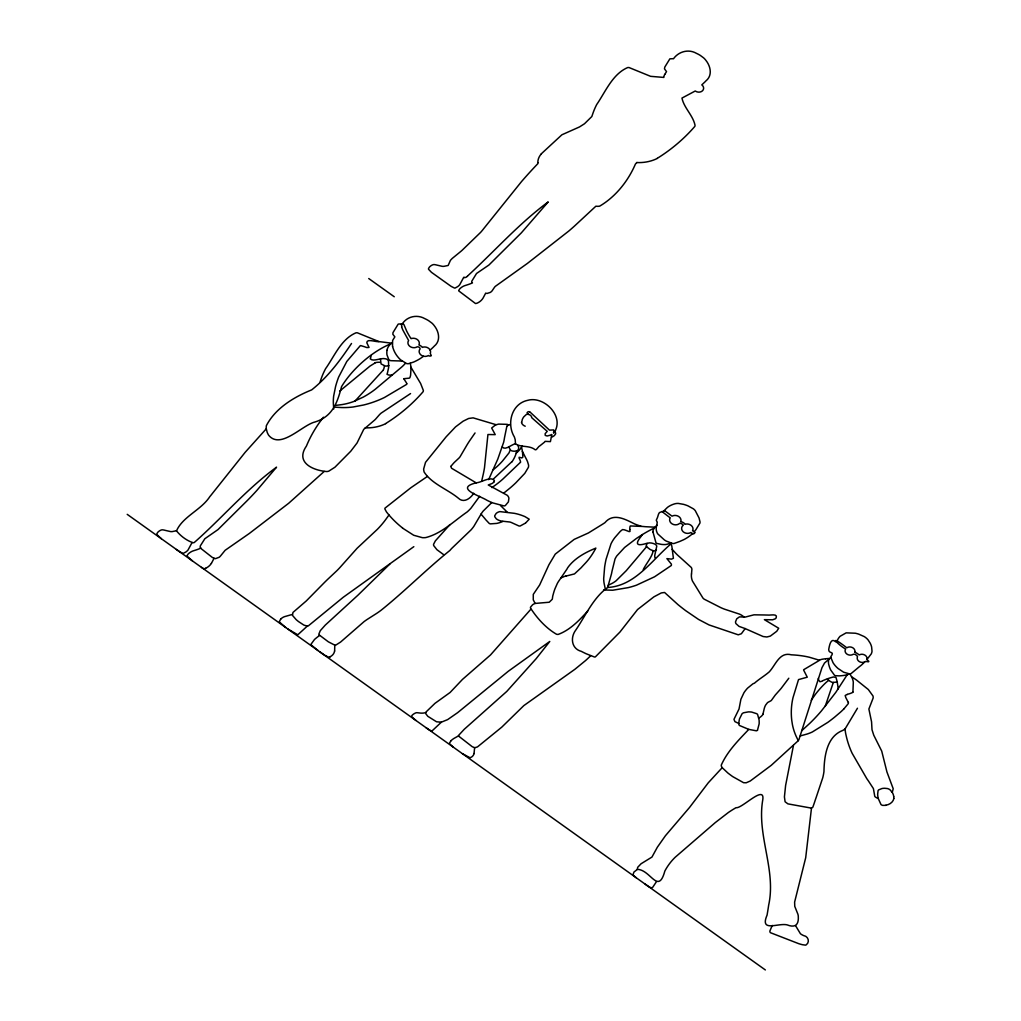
<?xml version="1.0" encoding="UTF-8"?>
<svg xmlns="http://www.w3.org/2000/svg" width="1021" height="1021" viewBox="0 0 1021 1021"><rect width="100%" height="100%" fill="white"/><g stroke="black" fill="none" stroke-linecap="round" stroke-linejoin="round"><path stroke-width="1.5" d="M521.718 422.337L522.293 419.542A18.863 15.506 7.7 0 1 523.76 416.887L526.313 414.513A2.795 2.297 7.7 0 1 528.214 414.347L528.406 414.398A4.837 3.982 7.7 0 1 530.678 415.534L531.367 416.377A3.676 3.025 7.7 0 1 531.647 417.615L547.23 431.347L545.125 433.708L545.265 435.405L547.167 435.993L550.255 435.188A10.81 8.895 7.7 0 0 551.468 434.525L552.042 434.933A2.578 2.119 7.7 0 0 551.621 435.661L550.408 441.621L545.125 441.34A3.803 3.127 7.7 0 0 544.525 442.144L539.471 446.151A2.591 2.131 7.7 0 0 538.705 446.726L536.382 449.495A2.527 2.08 7.7 0 1 535.259 449.802C529.452 445.028 521.399 447.734 515.363 443.816C511.572 444.365 505.318 450.81 502.294 446.981M854.845 652.113A20.969 17.242 7.7 0 1 859.184 654.946A4.952 4.071 7.7 0 1 864.838 655.061A4.952 4.071 7.7 0 1 866.931 659.489L868.82 661.327A3.357 2.757 7.7 0 1 868.514 661.812L865.566 661.442A4.952 4.071 7.7 0 1 859.593 661.748A4.952 4.071 7.7 0 1 857.385 657.026A1.825 1.506 7.7 0 0 857.334 656.171L855.241 654.308L853.262 654.257A4.952 4.071 7.7 0 1 846.996 654.142A4.952 4.071 7.7 0 1 845.605 649.024C837.577 644.596 827.521 632.982 846.83 647.786A4.952 4.071 7.7 0 1 852.561 647.646A4.952 4.071 7.7 0 1 854.845 652.113M401.598 326.911A3.548 2.91 7.7 0 0 401.432 324.818A3.586 2.948 7.7 0 0 400.411 323.912L398.203 324.091L392.996 332.604L392.855 334.288L394.846 336.866L393.085 339.687A7.594 6.241 7.7 0 0 392.6 340.644L392.523 346.4M857.461 708.229L845.286 728.598A9.074 7.453 7.7 0 1 842.44 730.564C826.665 736.792 824.253 756.599 823.96 771.557A86.083 70.768 7.7 0 1 822.747 777.785L816.073 797.733A189.102 155.473 7.7 0 0 814.464 802.519L812.818 807.228L811.478 808.134L805.697 857.742L794.619 902.105L794.759 906.354L797.886 914.178A13.503 11.103 7.7 0 1 798.282 916.309C798.869 924.707 795.372 928.153 787.089 924.86C778.002 922.729 759.535 932.747 767.065 915.11A563.35 463.151 7.7 0 0 768.685 905.053C776.407 869.637 756.548 835.42 762.776 799.749C765.15 784.026 741.667 809.04 736.039 807.675A127.319 104.665 7.7 0 0 728.432 812.448L715.3 822.581L675.213 857.232A70.219 57.725 7.7 0 0 670.478 862.451A74.074 60.89 7.7 0 0 664.837 871.079C658.2 895.238 650.683 869.598 637.283 869.356L637.691 867.314L641.06 863.766L651.96 857.066L657.345 847.226L665.462 835.688L689.532 807.471L708.255 782.813L722.192 767.69L721.477 766.401A4.326 3.561 7.7 0 1 721.298 765.074C727.373 751.316 738.515 740.174 748.789 729.39L756.319 730.806A2.476 2.042 7.7 0 0 757.467 730.257M334.646 651.028L334.684 649.037A69.76 57.355 7.7 0 1 334.811 645.872L334.875 645.144M893.732 798.511L893.771 796.865M474.612 747.691L474.038 753.524M387.227 373.928L388.337 368.938A93.651 76.996 7.7 0 0 388.656 367.203L388.503 360.872M530.831 609.256L490.514 654.946L462.475 679.412L450.108 692.468L434.984 703.341L425.897 712.109L425.719 713.615L427.799 716.308L436.541 721.783L441.314 722.179L447.632 719.614L457.689 712.62L508.33 671.244L549.783 641.456L536.165 658.673L506.773 691.434L464.3 729.236L458.595 735.375A1.71 1.404 7.7 0 0 458.659 736.141L472.315 746.759L474.842 747.704L477.458 746.925L501.783 727.143L523.837 705.6L574.861 669.317L585.531 660.587A199.835 164.304 7.7 0 0 590.649 655.776M386.997 350.369L386.87 351.415A23.879 19.629 7.7 0 0 386.959 354.81L388.733 359.43A4.237 3.484 7.7 0 0 390.737 360.668L397.335 360.885A21.645 17.804 7.7 0 1 400.589 361.064L402.274 361.268M384.394 365.926L384.317 366.437A16.936 13.924 7.7 0 1 383.156 370.393M828.707 659.553L828.516 661.008A15.379 12.648 7.7 0 0 828.631 664.161L829.499 667.121A41.376 34.012 7.7 0 0 830.673 669.955L834.527 675.277A3.382 2.782 7.7 0 0 835.497 675.685L839.045 675.864A48.064 39.513 7.7 0 0 844.099 675.404L847.162 674.817A6.343 5.207 7.7 0 0 848.681 674.154L850.212 673.783M553.803 432.942L555.45 430.517A6.662 5.475 7.7 0 0 555.781 429.599C562.443 414.118 543.121 395.969 527.844 400.296C511.47 403.614 506.442 423.894 514.329 436.886A50.769 41.746 7.7 0 1 515.209 439.77L515.49 443.739M691.511 573.955L691.906 569.195A7.696 6.33 7.7 0 0 691.319 567.497L679.348 556.662A44.911 36.922 7.7 0 1 675.889 553.395L672.201 549.362M852.905 691.83L852.994 690.375A23.381 19.22 7.7 0 1 853.02 689.634L853.301 682.347A20.331 16.719 7.7 0 0 851.999 677.625L849.842 673.809M481.721 480.955L483.38 473.667A213.593 175.599 7.7 0 0 484.49 467.771L487.936 434.512L495.236 434.64L491.663 428.016L495.568 424.902L498.605 424.111L507.08 424.34A2.348 1.927 7.7 0 1 507.705 424.557L508.535 425.081M793.445 745.496L785.608 785.494L784.422 796.878L785.098 801.779L787.931 803.872L811.478 808.134M822.467 680.879A22.13 18.199 7.7 0 1 823.526 680.356L826.538 679.118A65.14 53.564 7.7 0 1 832.715 677.165A22.653 18.62 7.7 0 1 833.455 676.987L835.944 677.357L837.194 681.722A11.601 9.534 7.7 0 1 835.65 682.181L833.327 682.449L825.198 706.366M745.177 628.591L739.025 626.384L735.962 623.64A5.067 4.161 7.7 0 1 735.528 621.789L736.741 618.803L739.459 616.875L745.177 617.092L753.996 614.821L764.627 614.974A56.321 46.302 7.7 0 0 767.447 615.038C769.757 615.561 778.028 613.187 776.202 617.782A5.641 4.646 7.7 0 1 775.245 618.815L772.655 619.798L764.384 619.658L778.704 628.247L776.751 631.272L770.345 636.096L766.86 636.989L763.095 636.517L745.177 628.591L741.374 633.735L738.247 634.82L709.046 624.929L698.581 619.453L685.665 610.647A244.045 200.639 7.7 0 1 677.995 604.636L664.582 592.474L661.289 592.933L653.938 596.826L637.551 609.55L619.913 632.088L595.358 656.886A2.195 1.812 7.7 0 1 594.413 656.988L586.08 653.721A148.007 121.678 7.7 0 1 581.294 651.347C571.377 648.743 570.126 637.41 575.818 630.008C585.595 615.689 593.303 597.693 607.635 587.496L611.4 574.172A77.787 63.953 7.7 0 0 612 571.275L615.012 559.061A32.251 26.508 7.7 0 1 616.812 555.896L624.597 547.473L636.211 538.603A197.142 162.071 7.7 0 1 641.813 534.94L642.758 534.353A119.278 98.067 7.7 0 1 651.832 529.274L654.384 528.036M380.425 358.971L381.088 363.948L385.364 366.041A8.564 7.032 7.7 0 0 388.886 365.607M320.147 381.803L321.156 378.817A99.93 82.152 7.7 0 1 325.571 368.709C334.403 356.278 341.142 339.087 355.921 332.846A6.037 4.965 7.7 0 1 357.337 332.795L378.919 341.588L391.528 343.158M192.063 542.559L187.953 550.128A17.255 14.192 7.7 0 1 186.013 551.889L183.397 553.293A1.812 1.493 7.7 0 1 182.759 553.28L179.683 551.748A51.969 42.729 7.7 0 1 178.56 550.983L176.403 549.464M762.993 714.024L764.193 708.816A20.969 17.242 7.7 0 1 765.622 705.09L767.371 702.818A6.152 5.054 7.7 0 1 768.086 702.269L770.74 700.878A5.564 4.582 7.7 0 0 771.404 700.38L774.543 696.041A27.861 22.909 7.7 0 1 775.36 694.944L779.457 690.336A86.913 71.457 7.7 0 0 781.282 688.231L788.812 678.225M662.131 511.559L659.489 512.568A9.968 8.194 7.7 0 0 658.443 514.405L657.537 517.353A9.789 8.04 7.7 0 1 657.256 518.017L656.286 520.212L656.937 521.693A15.085 12.405 7.7 0 1 657.243 522.063L656.822 525.343A11.473 9.431 7.7 0 0 656.426 526.619A13.694 11.257 7.7 0 0 657.154 532.809A12.035 9.904 7.7 0 0 657.715 533.843L664.467 539.994A45.128 37.101 7.7 0 0 666.203 541.066L672.686 543.504A6.368 5.245 7.7 0 0 674.115 543.478L679.973 541.372A39.819 32.736 7.7 0 1 681.16 540.824L682.73 540.135A29.596 24.325 7.7 0 0 685.142 538.948L685.602 538.68A48.561 39.921 7.7 0 0 691.728 534.391L692.646 533.6M401.1 324.525L402.057 323.708A1.812 1.493 7.7 0 1 402.682 323.695L403.92 324.55L406.728 331.2A107.894 88.712 7.7 0 0 408.566 334.62L408.898 335.22A57.584 47.349 7.7 0 0 411.08 338.653A5.73 4.709 7.7 0 1 417.487 339.674A5.73 4.709 7.7 0 1 418.929 344.958L419.337 345.111A6.203 5.092 7.7 0 1 420.767 345.902A8.066 6.637 7.7 0 1 421.928 346.91L422.311 347.357A5.73 4.709 7.7 0 1 428.603 348.301A5.73 4.709 7.7 0 1 430.275 353.419L431.296 355.602A2.769 2.272 7.7 0 1 430.811 355.997L429.496 356.048A4.058 3.344 7.7 0 1 428.475 355.499A5.73 4.709 7.7 0 1 420.984 355.002A5.73 4.709 7.7 0 1 420.154 348.812L419.784 347.906A2.374 1.953 7.7 0 0 419.261 347.37L419.031 347.217A2.935 2.412 7.7 0 0 418.151 346.872L417.244 346.795A5.73 4.709 7.7 0 1 409.97 346.464A5.73 4.709 7.7 0 1 408.617 340.504L403.027 330.357A33.923 27.899 7.7 0 1 402.351 328.839L401.636 326.911M488.651 479.64L497.827 459.016L503.621 442.348A64.923 53.373 7.7 0 0 504.463 437.894L506.837 426.344M837.233 640.652L837.858 639.376A18.595 15.277 7.7 0 1 840.079 636.3L846.179 632.854L855.356 633.224A31.179 25.64 7.7 0 1 858.635 634.105L864.251 636.594A15.966 13.133 7.7 0 1 868.105 639.925L870.262 643.294A24.491 20.126 7.7 0 1 871.628 646.995L872.011 651.168A11.754 9.661 7.7 0 1 871.258 653.887L866.931 659.489M656.452 881.672L652.738 887.262A3.089 2.54 7.7 0 1 652.215 887.543L651.896 887.657A1.748 1.429 7.7 0 1 651.092 887.708L649.688 887.185A22.653 18.62 7.7 0 1 647.786 885.986L645.234 884.186M655.035 557.938L654.844 557.07A8.168 6.713 7.7 0 1 654.818 555.079L656.771 546.197A4.212 3.471 7.7 0 0 655.227 544.27C652.598 542.866 645.846 541.347 646.344 546.044M214.014 558.372L211.411 563.401M772.246 925.422L769.885 931.012A4.02 3.305 7.7 0 0 769.936 931.714L770.013 932.02A2.348 1.927 7.7 0 0 770.447 932.696L798.767 943.685A65.191 53.59 7.7 0 0 802.417 944.706L805.416 945.127A1.8 1.48 7.7 0 0 806.105 944.923C810.138 942.243 808.338 936.206 803.667 935.593A20.905 17.191 7.7 0 1 801.268 934.343L801.064 934.177A5.131 4.212 7.7 0 1 800.375 933.641L795.691 925.894M473.693 493.258C470.681 498.337 463.776 503.544 458.352 498.171C447.568 489.276 431.755 483.865 424.123 472.021A21.007 17.268 7.7 0 1 423.651 469.009L425.527 462.334L446.139 436.822L455.532 426.893L463.138 421.188L468.626 418.482L473.119 417.857L496.002 424.685M847.162 674.817L835.803 692.366L821.586 710.718A253.91 208.756 7.7 0 1 819.442 713.207A212.585 174.77 7.7 0 1 809.653 723.455L801.715 730.717M893.771 796.865A14.409 11.856 7.7 0 0 892.252 792.398L893.209 788.748L886.93 771.94L881.723 751.111L873.759 735.209L872.011 729.734L871.564 721.834L868.884 709.021L873.121 698.096A7.709 6.343 7.7 0 0 872.981 695.977L868.309 689.52L856.504 680.05A88.661 72.899 7.7 0 0 851.629 676.834M479.666 496.283L470.987 508.177A63.915 52.556 7.7 0 1 467.21 511.904C453.924 521.029 441.761 533.511 425.783 537.569A15.57 12.801 7.7 0 1 422.337 537.659L413.709 535.259L402.542 528.099M643.217 569.629C645.987 563.847 652.917 555.794 653.044 550.613M509.02 446.585L509.211 447.568A8.308 6.828 7.7 0 0 510.347 449.648L508.994 452.928L502.523 460.994A111.672 91.813 7.7 0 1 500.43 463.266A72.363 59.499 7.7 0 1 495.402 467.975L493.296 469.686M811.248 700.227L815.651 693.986A143.859 118.27 7.7 0 1 822.007 686.533L822.722 685.78A68.19 56.066 7.7 0 1 826.436 682.168L828.695 680.254M383.028 370.342L355.129 400.959M664.773 74.431L666.522 71.61L664.467 68.841L664.837 67.003L669.878 58.835L672.801 58.695A6.049 4.977 7.7 0 0 673.439 58.822C678.582 51.497 688.588 48.74 696.488 53.373A29.443 24.21 7.7 0 1 700.329 55.428L703.52 57.789A17.893 14.715 7.7 0 1 705.868 60.328C710.667 66.25 712.696 75.592 705.881 80.94A60.086 49.391 7.7 0 1 704.771 82.088L701.81 84.871A5.079 4.186 7.7 0 1 702.448 90.831A5.079 4.186 7.7 0 1 695.263 90.984L681.964 98.08C683.968 107.894 692.889 115.207 695.02 125.162A5.207 4.275 7.7 0 1 694.816 126.413C684.198 138.716 671.18 149.742 657.282 158.319M388.975 515.005L385.159 520.289A115.45 94.915 7.7 0 1 377.336 529.35L357.108 548.264L339.942 567.51A110 90.435 7.7 0 1 336.675 570.892L327.894 579.137A218.507 179.645 7.7 0 0 324.563 582.391L306.249 600.973L292.95 612.46L292.504 615.421L296.192 619.645A62.485 51.369 7.7 0 0 298.553 621.598L303.875 625.094L307.193 626.077A3.165 2.591 7.7 0 0 308.265 625.924L343.273 597.247L413.837 546.669M475.046 432.955L469.469 441.021A132.258 108.737 7.7 0 0 465.933 446.751L460.063 456.77A24.466 20.114 7.7 0 1 458.914 458.123L454.498 462.245A29.89 24.568 7.7 0 0 453.005 463.853L452.303 464.683A26.189 21.53 7.7 0 1 451.652 465.423A10.031 8.245 7.7 0 1 451.231 465.831L450.95 466.087A8.232 6.764 7.7 0 0 450.695 466.316L451.614 468.269L476.143 482.831C481.529 482.601 490.527 475.875 494.368 480.47A3.867 3.178 7.7 0 1 493.666 482.32M351.518 343.477C340.057 360.617 327.907 377.004 311.66 389.894C293.895 397.041 275.351 408.272 266.379 425.642A16.374 13.464 7.7 0 0 266.315 428.948L267.17 432.228A22.692 18.659 7.7 0 0 268.702 435.303C280.686 449.853 302.305 424.902 315.119 421.954C332.808 416.428 337.402 402.351 341.563 386.614C352.028 369.257 371.848 351.556 390.749 343.822M553.471 432.751L554.084 430.479A1.417 1.161 7.7 0 0 553.573 429.918L549.477 430.135L529.72 411.769M587.892 610.8C579.622 620.079 570.114 630.034 558.27 634.386A4.965 4.071 7.7 0 1 556.56 634.271C546.056 628.234 536.944 618.113 530.473 607.993A3.471 2.859 7.7 0 1 530.588 607.087L532.63 604.738A11.895 9.776 7.7 0 1 535.106 603.437L549.221 602.237L552.208 599.34A10.427 8.576 7.7 0 0 552.438 598.344L552.578 597.17A19.246 15.826 7.7 0 1 552.795 595.868L553.918 591.835A121.946 100.249 7.7 0 1 554.926 588.887L557.351 583.399A40.266 33.106 7.7 0 1 559.444 580.107L567.012 569.003A24.325 19.999 7.7 0 1 567.714 567.702C574.325 558.347 585.403 552.387 595.856 548.111A98.973 81.361 7.7 0 1 589.104 558.768A75.107 61.745 7.7 0 1 585.646 562.865L582.442 566.285A92.758 76.256 7.7 0 0 581.217 567.663L574.491 573.917L565.953 576.086M646.344 546.044A2.999 2.463 7.7 0 0 646.574 546.707L626.269 570.662L616.161 580.719A29.992 24.657 7.7 0 1 612.179 583.336L608.235 585.288M511.827 461.76L493.475 478.938M402.44 323.67C407.264 316.319 417.257 314.277 424.8 318.641A29.443 24.21 7.7 0 1 428.654 320.696L431.845 323.044A17.893 14.715 7.7 0 1 434.193 325.597C438.992 331.506 441.021 340.848 434.206 346.196A60.086 49.391 7.7 0 1 433.095 347.344L430.135 350.126M280.686 619.134L279.486 621.317A2.642 2.17 7.7 0 0 279.575 622.134L285.714 627.507M541.321 153.788L561.907 134.785L579.52 126.923L584.484 123.758L591.823 116.534L593.099 112.833A96.536 79.37 7.7 0 1 596.685 104.563C605.542 91.673 612.523 74.112 627.609 67.59A6.037 4.965 7.7 0 1 629.025 67.539L650.594 76.333L663.841 77.43A9.368 7.696 7.7 0 1 664.735 74.418M664.007 510.742L666.713 508.113A11.218 9.227 7.7 0 1 667.862 507.092L668.832 506.429A23.241 19.118 7.7 0 1 673.669 504.17L675.162 503.723A10.261 8.436 7.7 0 1 678.365 503.43L683.547 504.348A32.966 27.108 7.7 0 1 687.975 505.867L693.336 508.79A11.818 9.712 7.7 0 1 695.275 510.679L699.04 517.941L700.036 521.935A7.951 6.547 7.7 0 1 699.908 523.122L695.914 529.669A32.493 26.725 7.7 0 1 694.089 531.788L693.693 531.494A8.347 6.866 7.7 0 0 692.557 530.729A5.705 4.684 7.7 0 0 691.255 525.483A5.705 4.684 7.7 0 0 684.912 524.309A4.084 3.357 7.7 0 0 683.649 522.829A8.985 7.389 7.7 0 0 680.816 521.591M656.899 525.164L654.869 527.474A10.491 8.627 7.7 0 0 652.776 531.992M441.378 722.166L432.011 730.972A1.442 1.187 7.7 0 1 431.487 730.972L429.011 729.747A43.354 35.646 7.7 0 1 428.041 729.096L426.051 727.705M266.302 428.782L245.155 452.329L212.049 493.883A74.724 61.439 7.7 0 1 209.841 496.602C201.175 510.066 182.836 516.447 176.505 530.856C180.551 535.999 186.677 540.607 193.007 542.713A2.744 2.259 7.7 0 0 194.207 542.559C222.093 518.004 246.278 489.301 276.551 467.171L256.947 490.335A388.35 319.279 7.7 0 1 247.159 500.673L218.009 529.58L204.838 538.743L200.358 545.814L200.129 547.141L201.558 548.992L212.457 557.53L215.431 558.678L219.183 557.262A9.853 8.104 7.7 0 0 220.625 555.845L225.143 550.293L249.354 533.447L288.688 503.264L324.231 471.434M493.679 482.32L492.364 483.341A7.517 6.177 7.7 0 1 491.063 483.903L488.28 484.975L507.271 495.313A6.956 5.718 7.7 0 1 508.917 498.222L508.394 501.898L505.331 505.548A3.42 2.821 7.7 0 1 504.055 505.931L492.454 502.817A68.598 56.397 7.7 0 1 486.698 500.137C480.24 495.989 454.115 488.204 476.258 482.831M864.634 661.991L864.238 662.387A70.028 57.572 7.7 0 1 862.426 664.186L862.094 664.492A27.758 22.819 7.7 0 1 860.907 665.513L859.299 666.764A39.755 32.685 7.7 0 0 857.691 668.079L851.182 673.503A3.037 2.489 7.7 0 1 850.212 673.783M405.579 363.221L403.372 365.48A51.369 42.231 7.7 0 1 400.934 367.7L375.103 389.397A100.415 82.561 7.7 0 1 363.45 397.003L354.032 401.393A55.402 45.549 7.7 0 1 342.137 404.571L335.73 405.388M843.908 708.88L848.017 703.941A3.089 2.54 7.7 0 0 848.374 702.371M307.347 626.077L297.8 634.781L287.705 628.936M467.452 276.244L468.18 275.491A29.481 24.236 7.7 0 1 468.818 274.84C495.236 250.464 519.127 223.459 548.226 201.916L521.348 232.852L488.919 265.026L476.526 273.488L471.779 281.222A1.876 1.544 7.7 0 0 471.817 281.885L471.944 282.192A5.067 4.161 7.7 0 0 472.468 282.919L470.77 283.608A54.394 44.72 7.7 0 1 467.044 284.923L464.619 285.701A11.193 9.202 7.7 0 0 463.598 286.135L462.921 286.48A16.336 13.426 7.7 0 0 459.795 288.815L458.735 290.436A1.774 1.455 7.7 0 0 458.761 290.908L475.403 303.454A1.315 1.085 7.7 0 0 475.85 303.505L477.305 303.097A15.315 12.584 7.7 0 0 483.035 298.119L485.702 293.116A3.65 2.999 7.7 0 0 487.106 293.435L490.297 292.414A9.661 7.938 7.7 0 0 492.096 290.845L494.483 287.322A12.737 10.478 7.7 0 1 495.351 286.339L527.398 263.418L568.774 231.052A359.328 295.426 7.7 0 0 574.453 226.088L595.907 206.178A9.049 7.441 7.7 0 0 599.684 206.14C615.65 196.734 628.106 181.087 635.407 164.1A21.62 17.765 7.7 0 1 635.93 163.475L636.874 162.467M389.958 563.924L357.912 595.217L325.265 625.107L320.275 630.697L318.833 634.169A2.489 2.055 7.7 0 0 319.05 634.82L328.341 641.813L334.773 645.132A2.591 2.131 7.7 0 0 335.794 645.093L340.555 642.081L364.127 621.572A86.44 71.074 7.7 0 1 367.113 619.479L376.558 613.455A114.007 93.728 7.7 0 0 380.948 610.367C404.661 591.363 427.072 568.723 449.904 550.447A53.475 43.967 7.7 0 1 451.895 548.239L471.077 529.848A55.874 45.932 7.7 0 0 473.859 526.338L481.504 513.372A43.648 35.888 7.7 0 1 483.112 511.138L491.79 502.536M450.937 740.787L449.534 743.084A2.387 1.965 7.7 0 0 449.661 743.85L453.362 747.206M671.601 543.363C651.87 559.929 635.483 585.875 607.635 587.496M757.467 730.257L759.152 723.851A52.071 42.818 7.7 0 0 759.088 719.958L757.608 714.483A4.582 3.765 7.7 0 0 756.816 713.73L751.622 712.058A19.105 15.711 7.7 0 0 748.355 711.892L743.633 712.76A6.42 5.284 7.7 0 0 742.063 713.768L739.498 718.912A37.866 31.128 7.7 0 0 738.847 723.136L738.962 724.693A2.591 2.131 7.7 0 0 739.446 725.472L748.789 729.39M830.915 657.498L824.509 663.05L821.982 667.657L798.945 739.549A10.312 8.487 7.7 0 1 798.154 740.799L771.263 765.316L750.244 781.014L746.172 782.788L743.582 782.699L732.721 776.611A124.192 102.1 7.7 0 1 727.871 772.999L722.128 767.613M449.967 524.564L435.354 540.888L433.568 544.308A4.505 3.714 7.7 0 0 433.721 545.61L436.924 549.694L443.714 554.709M423.498 356.316L419.695 358.933A57.495 47.272 7.7 0 1 413.492 362.11L408.477 363.693A4.977 4.097 7.7 0 1 406.524 363.527L400.551 359.813A32.136 26.418 7.7 0 1 392.6 346.387M516.281 453.069L516.639 452.762A30.068 24.721 7.7 0 0 522.203 446.075M525.764 522.867L529.21 519.179L524.947 516.613A48.076 39.525 7.7 0 0 519.702 514.673L518.91 514.431A38.492 31.651 7.7 0 0 514.38 513.333L499.945 511.61A6.547 5.373 7.7 0 0 498.631 511.968L497.827 512.312A8.257 6.79 7.7 0 0 496.091 513.525L494.764 515.656A3.395 2.795 7.7 0 0 494.789 516.754L496.346 518.885A11.129 9.151 7.7 0 0 503.583 521.323L509.811 522.012A9.763 8.028 7.7 0 1 511.368 522.522L518.872 525.943A3.842 3.152 7.7 0 0 520.187 525.994L525.432 523.122M503.698 493.156L509.9 488.153A151.146 124.268 7.7 0 0 515.86 482.78L524.794 473.361L528.393 467.324A9.24 7.594 7.7 0 0 528.559 465.04L527.538 461.658A82.139 67.526 7.7 0 0 526.696 459.782L522.382 451.422M339.648 391.158L369.959 366.118L375.154 362.889M491.918 487.617L496.436 484.35A108.647 89.325 7.7 0 0 502.855 479.079L520.072 462.653A2.042 1.672 7.7 0 0 520.595 462.219L520.391 461.122A15.392 12.66 7.7 0 0 519.561 459.067L519.332 458.582A19.029 15.647 7.7 0 1 519.115 458.148L519.115 457.268L521.016 457.714A8.104 6.662 7.7 0 0 521.833 457.957L522.892 457.089L522.522 452.405A47.872 39.36 7.7 0 0 521.986 449.176L521.463 447.351M410.557 393.57L381.05 413.186A30.451 25.04 7.7 0 0 379.225 414.973L375.613 419.108A25.066 20.599 7.7 0 1 374.184 420.448L363.731 429.356L357.056 442.986L350.726 451.269L334.926 467.222L328.775 471.153A7.747 6.368 7.7 0 1 326.707 471.549C312.873 470.4 295.018 462.539 306.428 446.049A164.1 134.912 7.7 0 1 323.466 417.206M427.378 476.462L410.901 487.719L384.994 508.139A2.795 2.297 7.7 0 0 384.891 508.994L386.474 511.929A97.825 80.429 7.7 0 0 402.619 528.036M637.346 869.445L634.003 871.998L632.994 874.601A2.297 1.889 7.7 0 0 633.211 875.201L636.185 877.728M821.752 681.262L819.978 681.747L818.791 680.28A8.589 7.07 7.7 0 1 818.383 678.774L818.344 678.314M385.606 423.575C399.492 414.998 412.535 403.997 423.128 391.681A5.207 4.275 7.7 0 0 423.345 390.418L420.614 383.475L410.889 367.152A28.945 23.789 7.7 0 0 410.48 364.267L410.276 363.336M458.569 735.847L453.924 738.451A22.322 18.352 7.7 0 0 450.925 740.774M825.593 658.775L823.59 659.03A14.575 11.984 7.7 0 0 820.68 659.617L803.782 669.648A1.544 1.276 7.7 0 0 803.616 670.057L807.266 677.191L798.524 679.59L793.011 697.649A96.982 79.74 7.7 0 0 791.773 720.481L792.462 724.821A72.925 59.958 7.7 0 0 795.984 735.924L798.256 740.672M330.077 656.937L329.438 657.179A1.8 1.48 7.7 0 1 328.736 657.23L324.691 655.24A76.345 62.766 7.7 0 1 323.274 654.282L320.16 652.1M562.456 577.261L561.193 577.835M205.629 568.352L204.174 568.761A1.315 1.085 7.7 0 1 203.715 568.71L201.469 567.357M200.78 548.188L199.082 548.877A54.394 44.72 7.7 0 1 195.368 550.179L192.943 550.957A11.193 9.202 7.7 0 0 191.922 551.391L191.246 551.736A16.336 13.426 7.7 0 0 188.119 554.071L187.06 555.692A1.774 1.455 7.7 0 0 187.085 556.164L192.459 560.925M292.248 614.451L284.514 616.658A10.708 8.806 7.7 0 0 280.698 619.134M510.398 424.404L508.011 425.349A4.658 3.829 7.7 0 0 506.837 426.344M847.328 694.574L847.034 694.663A12.839 10.555 7.7 0 1 846.256 694.867L845.184 695.543L845.796 697.56A36.22 29.775 7.7 0 0 846.511 698.951L848.272 702.371M176.493 530.729L172.23 531.596A8.474 6.968 7.7 0 1 170.494 531.571L165.096 530.333A28.933 23.789 7.7 0 0 164.241 530.103L162.798 529.848A3.535 2.91 7.7 0 0 161.305 529.988L160.169 530.486A11.167 9.189 7.7 0 0 157.757 532.324L156.877 533.715A2.323 1.902 7.7 0 0 156.902 534.57L161.369 538.731M391.936 374.949L390.06 375.128A8.321 6.841 7.7 0 1 388.452 374.937L387.163 374.337M800.247 735.937L807.049 734.048A43.712 35.939 7.7 0 0 812.282 732.006L827.789 722.383A199.069 163.666 7.7 0 0 834.616 717.15L840.513 712.135A97.914 80.493 7.7 0 0 843.908 708.88M425.68 712.658L423.843 713.003A13.005 10.682 7.7 0 1 420.422 713.079L416.976 712.696A3.344 2.757 7.7 0 0 415.764 712.9L415.253 713.117A12.52 10.287 7.7 0 0 412.331 715.07L411.603 716.091A1.57 1.289 7.7 0 0 411.603 716.614L415.93 720.481M885.973 805.339L882.769 805.39A3.893 3.191 7.7 0 1 881.008 804.561L878.137 798.256A41.108 33.795 7.7 0 1 877.664 794.185L878.086 790.624A3.433 2.821 7.7 0 1 878.673 789.884L881.978 788.531A12.763 10.491 7.7 0 1 884.709 788.276L887.364 788.544A6.33 5.207 7.7 0 1 889.98 789.756L892.265 792.385M647.02 543.236C638.227 546.12 633.952 545.214 640.856 536.727A28.524 23.457 7.7 0 1 642.4 534.557M829.869 658.494L829.09 658.494A35.429 29.124 7.7 0 0 825.606 658.787M655.112 527.193L645.553 526.708A94.57 77.749 7.7 0 1 642.732 526.453L630.468 525.955A1.57 1.289 7.7 0 0 630.097 526.287L629.778 528.023A20.599 16.936 7.7 0 0 629.88 528.891L629.906 529.108M833.327 682.449L832.664 682.398A4.633 3.803 7.7 0 1 831.668 682.156L829.422 680.892A10.172 8.359 7.7 0 1 827.482 678.786M334.926 407.175L341.588 407.558A63.749 52.416 7.7 0 0 353.1 406.996L363.667 404.992A99.739 81.999 7.7 0 0 384.47 397.488L406.6 384.394A1.506 1.238 7.7 0 0 406.703 383.641M849.242 673.809L843.588 672.188L837.999 668.449A28.958 23.802 7.7 0 1 833.072 662.769L830.928 657.664A6.611 5.437 7.7 0 1 830.992 656.401C835.05 650.9 828.593 654.129 828.707 649.484C829.371 645.987 830.711 637.027 835.714 641.826M378.957 341.588C376.034 342.29 366.59 338.193 366.807 342.814A19.016 15.634 7.7 0 0 367.088 343.337L369.04 347.446L366.871 347.561A28.065 23.075 7.7 0 1 364.854 346.846L360.783 345.609A1.646 1.353 7.7 0 0 360.26 345.711L346.808 361.447L338.64 377.081A133.955 110.128 7.7 0 0 335.564 386.576L333.663 396.033A68.713 56.487 7.7 0 0 333.369 403.946L333.765 408.949M664.416 510.717L664.748 510.819A4.62 3.79 7.7 0 1 665.347 511.189L672.022 516.167A5.705 4.684 7.7 0 1 678.557 516.409A5.705 4.684 7.7 0 1 680.816 521.578M603.59 589.959L612.728 590.227L628.17 587.637A81.399 66.927 7.7 0 0 636.466 585.186L654.563 576.788L671.384 565.443L671.397 564.141L666.904 558.615L671.512 559.125L673.401 558.283L671.895 546.656A15.277 12.558 7.7 0 0 671.588 545.393L671.065 543.887M738.821 723.481L734.929 721.643L733.971 719.346L739.025 709.008L740.901 699.257L743.926 692.787A42.129 34.637 7.7 0 1 747.614 688.116L752.924 683.815A5.884 4.837 7.7 0 1 754.366 683.266C758.871 679.207 764.487 675.979 769.17 671.946C775.641 665.156 779.419 651.589 791.339 654.818A89.963 73.959 7.7 0 1 798.971 655.431L800.975 655.686A72.006 59.205 7.7 0 1 809.283 657.218L819.378 660.217M641.099 526.274L637.142 524.922A52.786 43.405 7.7 0 1 634.577 523.926C625.299 519.357 613.455 512.453 604.93 522.663A94.57 77.749 7.7 0 1 601.611 524.807L588.39 532.975L574.198 539.382L555.258 554.122L548.902 564.792L539.662 584.956L533.281 594.388L533.268 599.838L535.106 603.437M878.175 798.448L877.932 798.358A27.95 22.973 7.7 0 1 877.243 798.103L875.354 797.005A3.114 2.565 7.7 0 1 874.742 796.189L873.402 788.582L868.309 780.784A82.829 68.101 7.7 0 1 866.74 778.551L852.127 753.256A112.629 92.592 7.7 0 1 846.294 736.256A85.062 69.939 7.7 0 1 845.528 732.721L844.992 728.892M462.411 753.664L469.788 757.62A2.54 2.093 7.7 0 0 470.681 757.493L471.791 756.88A7.811 6.42 7.7 0 0 474.063 753.524M368.734 278.529L394.259 296.754M127.204 514.342L765.354 969.95M318.041 650.581L310.754 644.583L314.532 639.452A74.775 61.477 7.7 0 1 319.56 635.47M744.258 617.131L742.165 615.586A14.485 11.907 7.7 0 0 739.561 614.144L724.795 609.269A44.937 36.947 7.7 0 1 720.622 607.546L704.235 599.199A11.333 9.317 7.7 0 1 703.01 598.153L692.429 580.987A19.284 15.851 7.7 0 1 691.485 573.955M662.131 511.559A5.73 4.709 7.7 0 1 662.731 511.968L663.42 512.619A17.867 14.69 7.7 0 0 664.186 513.244L668.895 516.868A49.672 40.84 7.7 0 0 670.223 517.826A5.705 4.684 7.7 0 0 672.239 523.964A5.705 4.684 7.7 0 0 679.744 523.288A4.25 3.497 7.7 0 1 683.304 525.177A5.705 4.684 7.7 0 0 683.087 531.673A5.705 4.684 7.7 0 0 690.898 532.477A8.321 6.841 7.7 0 0 693.157 533.83L693.489 533.894A1.94 1.595 7.7 0 0 694.637 532.809M500.558 505.574L507.309 512.236M646.574 546.707L649.93 549.336A20.292 16.681 7.7 0 0 652.023 550.268A11.32 9.304 7.7 0 0 653.044 550.625M403.908 378.906L405.605 381.535A29.622 24.351 7.7 0 1 406.052 382.211A6.7 5.513 7.7 0 1 406.754 383.641M403.818 378.702L409.076 378.178A1.621 1.327 7.7 0 0 409.893 377.642L410.506 375.728A33.31 27.388 7.7 0 0 410.659 374.299L410.914 369.768A50.437 41.465 7.7 0 0 410.901 367.509L410.889 367.152M605.223 588.658L604.062 583.119A51.063 41.976 7.7 0 1 603.679 578.779L604.636 567A178.318 146.603 7.7 0 1 606.078 559.253L610.979 543.887A48 39.462 7.7 0 1 614.808 537.671L619.709 532.03A49.838 40.968 7.7 0 1 620.526 531.162L622.542 529.567L624.354 529.822A36.207 29.762 7.7 0 1 625.835 530.333L628.54 531.367A8.64 7.096 7.7 0 0 629.166 531.596L629.995 531.443L629.97 529.516M837.194 681.722L838.254 688.856M537.914 162.633L537.978 163.526A576.508 473.974 7.7 0 0 521.527 181.572L483.724 228.627A78.566 64.591 7.7 0 1 480.585 232.405L461.99 250.413A130.701 107.46 7.7 0 1 459.322 252.646L452.354 258.339A28.945 23.789 7.7 0 0 450.401 260.406L448.168 265.473L443.905 266.341A8.474 6.968 7.7 0 1 442.17 266.315L436.771 265.064A28.933 23.789 7.7 0 0 435.916 264.847L434.474 264.592A3.535 2.91 7.7 0 0 432.981 264.733L431.845 265.218A11.167 9.189 7.7 0 0 429.445 267.068L428.565 268.459A2.323 1.902 7.7 0 0 428.578 269.302L431.462 272.326L450.235 285.727A51.969 42.729 7.7 0 0 451.371 286.493L454.447 288.024A1.812 1.493 7.7 0 0 455.085 288.037L457.689 286.633A17.255 14.192 7.7 0 0 459.629 284.872L463.738 277.291A4.071 3.344 7.7 0 0 464.683 277.457M652.993 532.018L655.967 542.776A3.305 2.718 7.7 0 0 656.835 543.44L661.417 544.384A22.768 18.723 7.7 0 0 665.309 544.563A12.137 9.98 7.7 0 0 670.299 542.993M537.812 162.569A18.404 15.124 7.7 0 1 541.385 153.826M467.299 276.321A3.778 3.114 7.7 0 1 464.708 277.597M657.358 158.421A37.33 30.681 7.7 0 1 636.874 162.556M334.582 651.015A10.044 8.257 7.7 0 1 330 656.822M528.431 414.373A7.045 5.781 7.7 0 1 527.321 412.88M527.27 412.765A1.595 1.315 7.7 0 1 529.529 411.82M511.968 461.824A42.448 34.893 7.7 0 0 516.83 450.682L515.12 451.167A7.964 6.547 7.7 0 1 512.58 451.04A3.191 2.629 7.7 0 1 510.857 450.312M517.762 445.526A5.041 4.148 7.7 0 1 517.137 450.886M502.843 521.425A27.886 22.921 7.7 0 1 496.793 523.403L490.374 523.875A4.186 3.446 7.7 0 1 489.212 523.416L485.613 519.574A32.812 26.98 7.7 0 0 484.835 518.566L482.639 516.001A41.797 34.357 7.7 0 1 481.057 514.061M551.531 437.179A9.151 7.53 7.7 0 0 553.535 436.158A9.061 7.453 7.7 0 0 554.467 435.444L555.692 433.746L555.373 432.304A1.621 1.327 7.7 0 0 554.556 431.972M525.228 426.204A5.871 4.824 7.7 0 1 521.463 422.362M763.172 714.1A13.554 11.142 7.7 0 1 758.833 718.005M853.109 692.212A19.718 16.208 7.7 0 1 847.226 694.293M893.873 798.537A10.644 8.755 7.7 0 1 885.922 805.186M211.36 563.375A15.315 12.584 7.7 0 1 205.591 568.289M386.908 350.356A16.145 13.273 7.7 0 1 392.192 342.724M385.683 423.677A37.33 30.681 7.7 0 1 365.199 427.812M371.274 355.295A10.401 8.551 7.7 0 0 371.057 355.984L370.802 357.044A15.111 12.418 7.7 0 1 370.483 358.205L370.381 358.46A13.094 10.759 7.7 0 0 370.253 358.805C373.201 362.136 380.718 357.567 385.325 358.767A4.084 3.357 7.7 0 1 388.542 360.86M375.077 362.723A13.579 11.167 7.7 0 1 380.284 362.315M694.267 531.954A2.029 1.672 7.7 0 1 694.956 532.579M662.693 512.006A1.608 1.327 7.7 0 1 663.969 510.959M656.465 549.77A3.471 2.859 7.7 0 1 653.772 550.906M562.469 577.273A17.012 13.988 7.7 0 1 565.928 576.023"/></g></svg>
